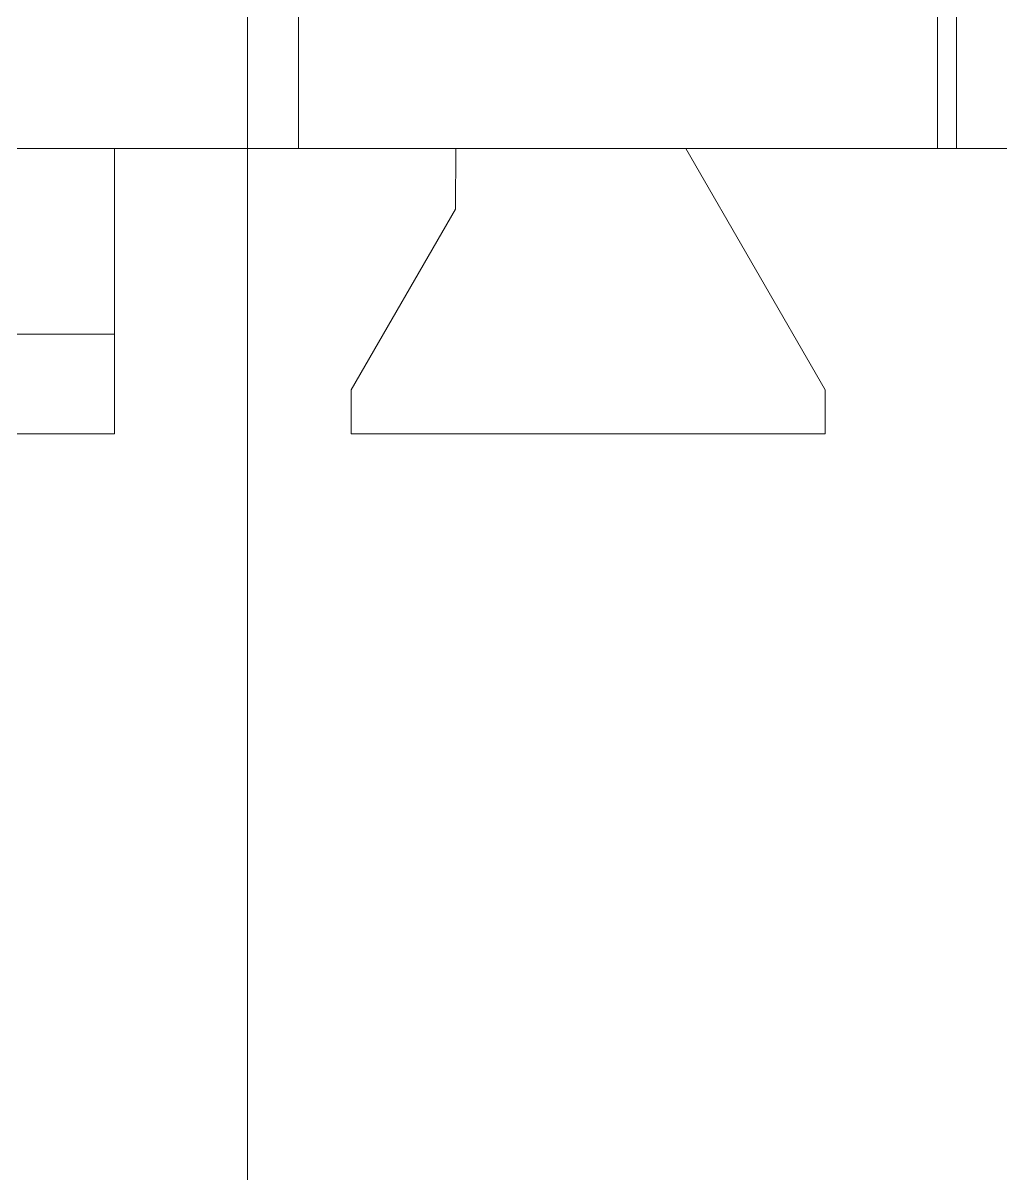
# Model space of a CAD drawing. Header units: millimetres. Extents: x 37984 to 70752, y 14140 to 37584.
# Drawn here: x 45409.53 to 45416.51, y 31067.57 to 31075.79 of the extents above; entities that cross this region are included whole.
import ezdxf

# ---------------------------------------------------------------- set-up
doc = ezdxf.new("R2010")
doc.units = ezdxf.units.MM
doc.set_wipeout_variables(frame=1)
doc.layers.add('000-PI-Oprema', color=30, linetype='Continuous', lineweight=5)

# ---------------------------------------------------------------- blocks, each defined once
blk = doc.blocks.new('TE-18-2 - 48290501')
blk.add_wipeout([(46994.7514, 28609.6596), (47001.6641, 28609.6596), (47001.6641, 28635.0266), (47015.6641, 28635.0266), (47015.6641, 28609.6596), (47022.5767, 28609.6596), (47022.5767, 28595.4553), (47015.6641, 28595.4553), (47015.6641, 28592.1627), (47001.6641, 28592.1627), (47001.6641, 28595.4553), (46994.7514, 28595.4553)]).dxf.layer = '000-PI-Oprema'
at = {"layer": '000-PI-Oprema'}
for p, q in [((47001.6641, 28625.1127), (47001.6641, 28609.6596)), ((47000.9244, 28611.6953), (46997.5394, 28611.6953)), ((46997.5394, 28611.6953), (46997.5394, 28611.3822)), ((46997.5394, 28611.6953), (46997.5394, 28611.6953)), ((47000.9244, 28611.3822), (47000.9244, 28611.6953)), ((47000.9244, 28611.6953), (47000.9244, 28611.6953)), ((47002.6141, 28611.6953), (47002.6141, 28609.6596)), ((47002.6141, 28611.6953), (47002.6141, 28611.6953)), ((47006.1641, 28611.6953), (47002.6141, 28611.6953)), ((46997.5394, 28611.3822), (46998.534, 28609.6596)), ((46997.5394, 28611.3822), (46997.5394, 28611.3822)), ((47000.1793, 28610.0916), (47000.9244, 28611.3822)), ((47000.9244, 28611.3822), (47000.9244, 28611.3822)), ((47002.6141, 28610.9856), (47002.6141, 28610.9856)), ((47003.4641, 28610.9856), (47002.6141, 28610.9856)), ((47000.1771, 28609.6596), (47000.1793, 28610.0916)), ((47000.1793, 28610.0916), (47000.1793, 28610.0916)), ((46994.7514, 28609.6596), (46996.6006, 28609.6596)), ((46996.6006, 28609.6596), (46996.7385, 28609.6596)), ((46996.6006, 28595.4553), (46996.6006, 28609.6596)), ((46996.7385, 28609.6596), (47005.8641, 28609.6596)), ((46996.7385, 28595.4553), (46996.7385, 28609.6596)), ((46998.534, 28609.6596), (46998.534, 28609.6596)), ((47000.1771, 28609.6596), (47000.1771, 28609.6596)), ((47001.3004, 28609.6596), (47001.3004, 28609.6596)), ((47001.3004, 28595.4553), (47001.3004, 28609.6596)), ((47001.6641, 28609.6596), (47001.6641, 28595.4553)), ((47002.6141, 28609.6596), (47002.6141, 28609.6596))]:
    blk.add_line(p, q, dxfattribs=at)

msp = doc.modelspace()

# ---------------------------------------------------------------- block references
at = {"layer": '000-PI-Oprema', "rotation": 180}
msp.add_blockref('TE-18-2 - 48290501', (92412.7984, 59684.5567), dxfattribs=at)

doc.saveas('drawing.dxf')
